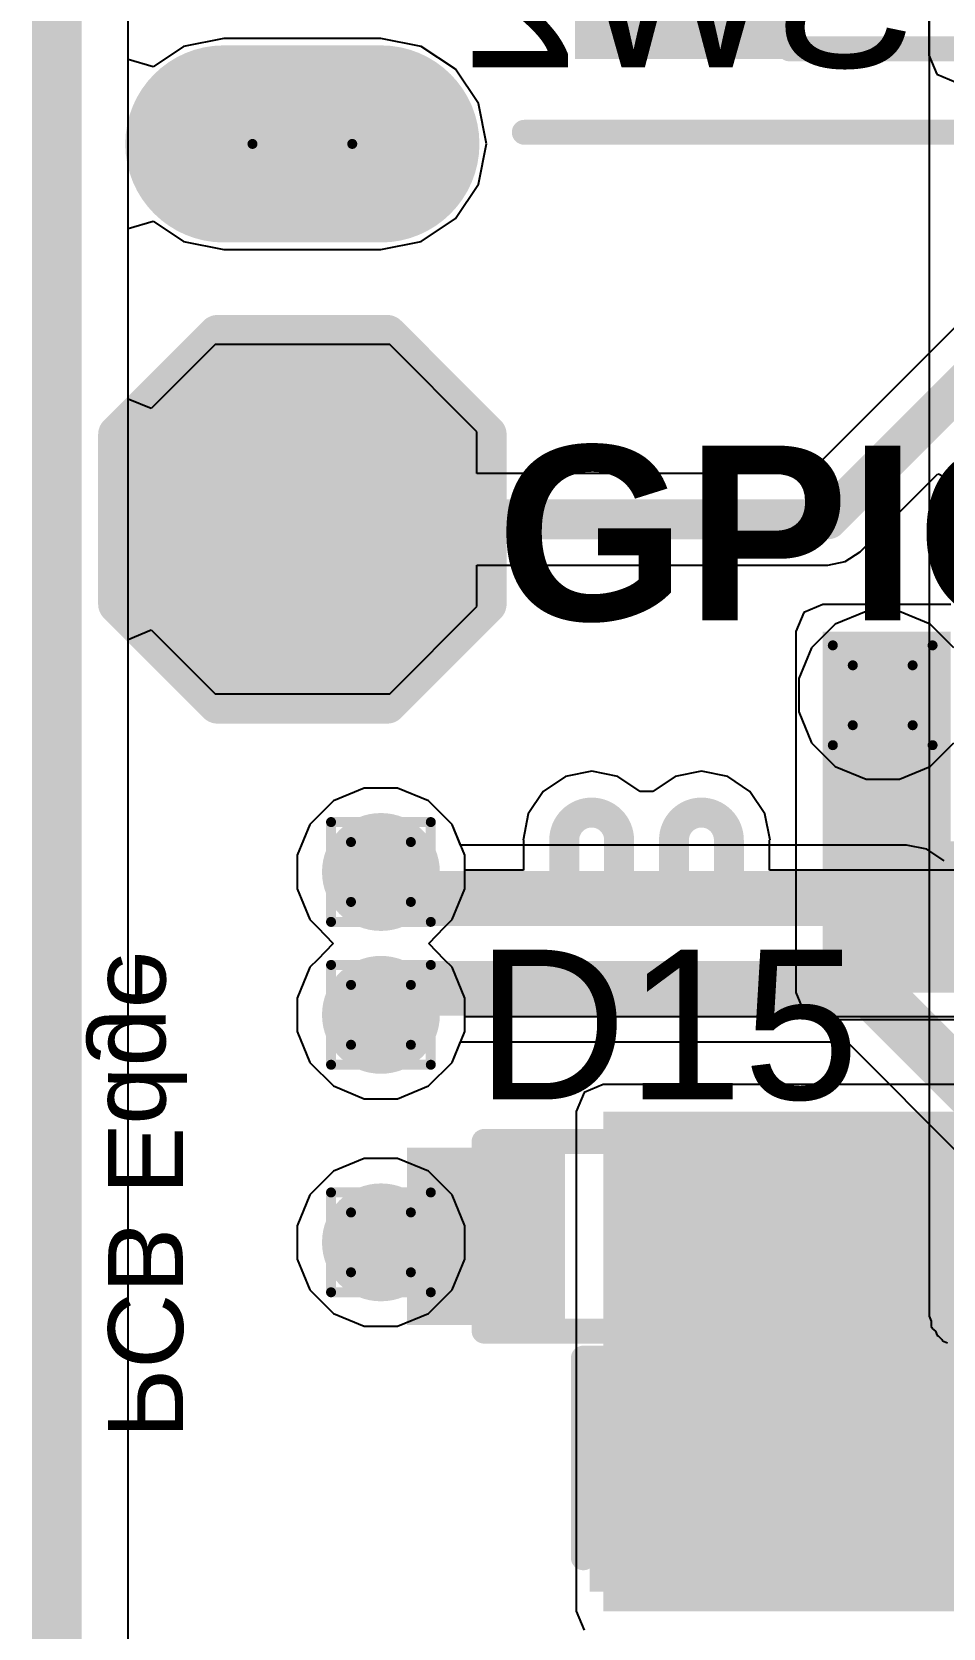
# Model space of a CAD drawing. Header units: inches. Extents: x -22 to 5433, y -13 to 5447.
# Drawn here: x -21.59 to -16.95, y 4.58 to 12.71 of the extents above; entities that cross this region are included whole.
import ezdxf

# ---------------------------------------------------------------- set-up
doc = ezdxf.new("R2010")
doc.units = ezdxf.units.IN
for name, color, linetype in [('Board_outline', 216, 'Continuous'), ('Bottom Layer', 5, 'Continuous'), ('Bottom Overlay', 54, 'Continuous'), ('Bottom Solder', 6, 'Continuous'), ('Drill Drawing', 1, 'Continuous'), ('Ground', 16, 'Continuous'), ('Multi-Layer', 9, 'Continuous'), ('Pad Holes', 156, 'Continuous'), ('Power', 76, 'Continuous'), ('Top Layer', 1, 'Continuous'), ('Top Overlay', 2, 'Continuous'), ('Top Paste', 8, 'Continuous'), ('Top Solder', 216, 'Continuous'), ('Via Holes', 16, 'Continuous')]:
    doc.layers.add(name, color=color, linetype=linetype)
doc.styles.add('Arial', font='', dxfattribs={"height": 0.2})
doc.styles.add('Arial_Bold', font='', dxfattribs={"height": 0.2})
doc.styles.get('Arial').set_extended_font_data('Arial')
doc.styles.get('Arial_Bold').set_extended_font_data('Arial', bold=True)

msp = doc.modelspace()

# ---------------------------------------------------------------- hatches: boundary and pattern name
at = {"layer": 'Bottom Layer'}
h = msp.add_hatch(color=5, dxfattribs=at)
edge = h.paths.add_edge_path()
edge.add_arc((-20.6084, 12.1371), 0.4, 90, 270)
edge.add_line((-20.6084, 11.7371), (-19.8084, 11.7371))
edge.add_arc((-19.8084, 12.1371), 0.4, 270, 450)
edge.add_line((-19.8084, 12.5371), (-20.6084, 12.5371))
h = msp.add_hatch(color=5, dxfattribs=at)
edge = h.paths.add_edge_path()
edge.add_arc((-17.2537, 9.3313), 0.3, 0, 360)
h = msp.add_hatch(color=5, dxfattribs=at)
edge = h.paths.add_edge_path()
edge.add_arc((-19.8084, 8.432), 0.3, 0, 360)
h = msp.add_hatch(color=5, dxfattribs=at)
edge = h.paths.add_edge_path()
edge.add_arc((-19.8084, 7.705), 0.3, 0, 360)
h = msp.add_hatch(color=5, dxfattribs=at)
edge = h.paths.add_edge_path()
edge.add_arc((-19.8084, 6.5471), 0.3, 0, 360)
at = {"layer": 'Bottom Solder'}
h = msp.add_hatch(color=6, dxfattribs=at)
edge = h.paths.add_edge_path()
edge.add_arc((-20.6084, 12.1371), 0.5016, 90, 270)
edge.add_line((-20.6084, 11.6355), (-19.8084, 11.6355))
edge.add_arc((-19.8084, 12.1371), 0.5016, 270, 450)
edge.add_line((-19.8084, 12.6387), (-20.6084, 12.6387))
at = {"layer": 'Ground'}
h = msp.add_hatch(color=16, dxfattribs=at)
edge = h.paths.add_edge_path()
edge.add_arc((-20.6084, 12.1371), 0.4, 90, 270)
edge.add_line((-20.6084, 11.7371), (-19.8084, 11.7371))
edge.add_arc((-19.8084, 12.1371), 0.4, 270, 450)
edge.add_line((-19.8084, 12.5371), (-20.6084, 12.5371))
h = msp.add_hatch(color=16, dxfattribs=at)
edge = h.paths.add_edge_path()
edge.add_arc((-17.2537, 9.3313), 0.3, 0, 360)
h = msp.add_hatch(color=16, dxfattribs=at)
edge = h.paths.add_edge_path()
edge.add_arc((-19.8084, 8.432), 0.3, 0, 360)
h = msp.add_hatch(color=16, dxfattribs=at)
edge = h.paths.add_edge_path()
edge.add_arc((-19.8084, 7.705), 0.3, 0, 360)
h = msp.add_hatch(color=16, dxfattribs=at)
edge = h.paths.add_edge_path()
edge.add_arc((-19.8084, 6.5471), 0.3, 0, 360)
at = {"layer": 'Multi-Layer'}
h = msp.add_hatch(color=9, dxfattribs=at)
edge = h.paths.add_edge_path()
edge.add_arc((-20.6084, 12.1371), 0.4, 90, 270)
edge.add_line((-20.6084, 11.7371), (-19.8084, 11.7371))
edge.add_arc((-19.8084, 12.1371), 0.4, 270, 450)
edge.add_line((-19.8084, 12.5371), (-20.6084, 12.5371))
at = {"layer": 'Pad Holes'}
h = msp.add_hatch(color=7, dxfattribs=at)
edge = h.paths.add_edge_path()
edge.add_arc((-20.5084, 12.1371), 0.25, 90, 270)
edge.add_line((-20.5084, 11.8871), (-19.9084, 11.8871))
edge.add_arc((-19.9084, 12.1371), 0.25, 270, 450)
edge.add_line((-19.9084, 12.3871), (-20.5084, 12.3871))
at = {"layer": 'Power'}
h = msp.add_hatch(color=76, dxfattribs=at)
edge = h.paths.add_edge_path()
edge.add_arc((-20.6084, 12.1371), 0.4, 90, 270)
edge.add_line((-20.6084, 11.7371), (-19.8084, 11.7371))
edge.add_arc((-19.8084, 12.1371), 0.4, 270, 450)
edge.add_line((-19.8084, 12.5371), (-20.6084, 12.5371))
h = msp.add_hatch(color=76, dxfattribs=at)
edge = h.paths.add_edge_path()
edge.add_arc((-17.2537, 9.3313), 0.3, 0, 360)
h = msp.add_hatch(color=76, dxfattribs=at)
edge = h.paths.add_edge_path()
edge.add_arc((-19.8084, 8.432), 0.3, 0, 360)
h = msp.add_hatch(color=76, dxfattribs=at)
edge = h.paths.add_edge_path()
edge.add_arc((-19.8084, 7.705), 0.3, 0, 360)
h = msp.add_hatch(color=76, dxfattribs=at)
edge = h.paths.add_edge_path()
edge.add_arc((-19.8084, 6.5471), 0.3, 0, 360)
at = {"layer": 'Top Layer'}
h = msp.add_hatch(color=1, dxfattribs=at)
edge = h.paths.add_edge_path()
edge.add_arc((-20.6084, 12.1371), 0.4, 90, 270)
edge.add_line((-20.6084, 11.7371), (-19.8084, 11.7371))
edge.add_arc((-19.8084, 12.1371), 0.4, 270, 450)
edge.add_line((-19.8084, 12.5371), (-20.6084, 12.5371))
for points in [[(-20.9704, 10.6079), (-20.9704, 9.8459), (-20.5894, 9.4649), (-19.8274, 9.4649), (-19.4464, 9.8459), (-19.4464, 10.6079), (-19.8274, 10.9889), (-20.5894, 10.9889)], [(-17.5585, 7.9034), (-16.907, 7.9034), (-16.907, 9.6554), (-17.5585, 9.6554)], [(-17.5585, 7.8181), (-14.7481, 7.8181), (-14.7481, 8.588), (-17.5585, 8.588)], [(-18.6761, 4.6702), (-15.7365, 4.6702), (-15.7365, 7.213), (-18.6761, 7.213)], [(-19.5733, 6.928), (-18.9733, 6.928), (-18.9733, 6.228), (-19.5733, 6.228)], [(-18.3733, 6.928), (-17.7733, 6.928), (-17.7733, 6.228), (-18.3733, 6.228)], [(-18.6761, 4.6702), (-15.9016, 4.6702), (-15.9016, 5.8563), (-18.6761, 5.8563)], [(-18.6761, 4.8403), (-18.6761, 5.8563), (-17.1521, 5.8563), (-17.1521, 4.8403)]]:
    msp.add_hatch(color=1, dxfattribs=at).paths.add_polyline_path(points)
h = msp.add_hatch(color=1, dxfattribs=at)
edge = h.paths.add_edge_path()
edge.add_arc((-17.2537, 9.3313), 0.3, 0, 360)
h = msp.add_hatch(color=1, dxfattribs=at)
edge = h.paths.add_edge_path()
edge.add_arc((-19.8084, 8.432), 0.3, 0, 360)
h = msp.add_hatch(color=1, dxfattribs=at)
edge = h.paths.add_edge_path()
edge.add_arc((-19.8084, 7.705), 0.3, 0, 360)
h = msp.add_hatch(color=1, dxfattribs=at)
edge = h.paths.add_edge_path()
edge.add_arc((-19.8084, 6.5471), 0.3, 0, 360)
at = {"layer": 'Top Overlay'}
for points in [[(-18.8195, 12.5688), (-17.7273, 12.5688), (-17.7273, 12.8736), (-18.8195, 12.8736)], [(-18.0131, 6.9338), (-17.2511, 6.9338), (-17.2511, 7.1116), (-18.0131, 7.1116)], [(-17.7337, 6.1973), (-17.2511, 6.1973), (-17.2511, 6.9593), (-17.7337, 6.9593)], [(-18.0132, 6.0449), (-17.2512, 6.0449), (-17.2512, 6.2227), (-18.0132, 6.2227)]]:
    msp.add_hatch(color=2, dxfattribs=at).paths.add_polyline_path(points)
at = {"layer": 'Top Paste'}
for points in [[(-20.9704, 10.6079), (-20.9704, 9.8459), (-20.5894, 9.4649), (-19.8274, 9.4649), (-19.4464, 9.8459), (-19.4464, 10.6079), (-19.8274, 10.9889), (-20.5894, 10.9889)], [(-19.5733, 6.928), (-18.9733, 6.928), (-18.9733, 6.228), (-19.5733, 6.228)], [(-18.3733, 6.928), (-17.7733, 6.928), (-17.7733, 6.228), (-18.3733, 6.228)], [(-18.6761, 4.8403), (-18.6761, 5.8563), (-17.1521, 5.8563), (-17.1521, 4.8403)]]:
    msp.add_hatch(color=8, dxfattribs=at).paths.add_polyline_path(points)
at = {"layer": 'Top Solder'}
h = msp.add_hatch(color=216, dxfattribs=at)
edge = h.paths.add_edge_path()
edge.add_arc((-20.6084, 12.1371), 0.5016, 90, 270)
edge.add_line((-20.6084, 11.6355), (-19.8084, 11.6355))
edge.add_arc((-19.8084, 12.1371), 0.5016, 270, 450)
edge.add_line((-19.8084, 12.6387), (-20.6084, 12.6387))
for points in [[(-21.072, 10.6587), (-21.072, 9.7951), (-20.6402, 9.3633), (-19.7766, 9.3633), (-19.3448, 9.7951), (-19.3448, 10.6587), (-19.7766, 11.0905), (-20.6402, 11.0905)], [(-19.6749, 7.0296), (-18.8717, 7.0296), (-18.8717, 6.1264), (-19.6749, 6.1264)], [(-18.4749, 7.0296), (-17.6717, 7.0296), (-17.6717, 6.1264), (-18.4749, 6.1264)], [(-18.7461, 4.7703), (-18.7461, 5.9263), (-17.0821, 5.9263), (-17.0821, 4.7703)]]:
    msp.add_hatch(color=216, dxfattribs=at).paths.add_polyline_path(points)
at = {"layer": 'Via Holes'}
h = msp.add_hatch(color=7, dxfattribs=at)
edge = h.paths.add_edge_path()
edge.add_arc((-17.2537, 9.3313), 0.15, 0, 360)
h = msp.add_hatch(color=7, dxfattribs=at)
edge = h.paths.add_edge_path()
edge.add_arc((-19.8084, 8.432), 0.15, 0, 360)
h = msp.add_hatch(color=7, dxfattribs=at)
edge = h.paths.add_edge_path()
edge.add_arc((-19.8084, 7.705), 0.15, 0, 360)
h = msp.add_hatch(color=7, dxfattribs=at)
edge = h.paths.add_edge_path()
edge.add_arc((-19.8084, 6.5471), 0.15, 0, 360)

# ---------------------------------------------------------------- linework, layer by layer
at = {"layer": 'Board_outline'}
msp.add_lwpolyline([(-21.4584, -2.0049, 0.254, 0.254, 0), (-21.4584, 32.9924, 0.254, 0.254, 0)], format="xyseb", dxfattribs=at)
msp.add_lwpolyline([(-21.4584, -2.0049, 0.254, 0.254, 0), (-21.4584, 32.9924, 0.254, 0.254, 0)], format="xyseb", dxfattribs=at)
at = {"layer": 'Bottom Layer'}
for p, q in [((-21.0958, -2.005), (-21.0958, 13.3747)), ((-17.0191, 13.1776), (-17.0191, 12.5885)), ((-17.0191, 12.5885), (-16.9788, 12.4913)), ((-16.9788, 12.4913), (-16.8816, 12.4511)), ((-17.3387, 9.7583), (-17.4956, 9.6932)), ((-17.1688, 9.7583), (-17.3387, 9.7583)), ((-17.0119, 9.6932), (-17.1688, 9.7583)), ((-17.4956, 9.6932), (-17.6157, 9.5731)), ((-16.8918, 9.5731), (-17.0119, 9.6932)), ((-17.6157, 9.5731), (-17.6807, 9.4162)), ((-17.6807, 9.4162), (-17.6807, 9.2463)), ((-17.6807, 9.2463), (-17.6157, 9.0894)), ((-17.6157, 9.0894), (-17.4956, 8.9693)), ((-17.0119, 8.9693), (-16.8918, 9.0894)), ((-17.4956, 8.9693), (-17.3387, 8.9043)), ((-17.1688, 8.9043), (-17.0119, 8.9693)), ((-19.8933, 8.859), (-20.0503, 8.794)), ((-19.7235, 8.859), (-19.8933, 8.859)), ((-19.5665, 8.794), (-19.7235, 8.859)), ((-17.3387, 8.9043), (-17.1688, 8.9043)), ((-20.0503, 8.794), (-20.1704, 8.6739)), ((-19.4464, 8.6739), (-19.5665, 8.794)), ((-20.1704, 8.6739), (-20.2354, 8.5169)), ((-19.403, 8.569), (-19.4464, 8.6739)), ((-17.133, 8.569), (-19.403, 8.569)), ((-17.0289, 8.5483), (-17.133, 8.569)), ((-16.9407, 8.4894), (-17.0289, 8.5483)), ((-20.2354, 8.5169), (-20.2354, 8.347)), ((-20.2354, 8.347), (-20.1704, 8.1901)), ((-20.1704, 8.1901), (-20.1317, 8.1514)), ((-20.1317, 8.1514), (-20.0517, 8.0685)), ((-20.0517, 8.0685), (-20.1317, 7.9855)), ((-20.1317, 7.9855), (-20.1704, 7.9469)), ((-20.1704, 7.9469), (-20.2354, 7.7899)), ((-20.2354, 7.7899), (-20.2354, 7.62)), ((-20.2354, 7.62), (-20.1704, 7.4631)), ((-19.4464, 7.4631), (-19.403, 7.568)), ((-19.403, 7.568), (-17.435, 7.568)), ((-17.435, 7.568), (-16.8432, 6.9762)), ((-20.1704, 7.4631), (-20.0503, 7.343)), ((-19.5665, 7.343), (-19.4464, 7.4631)), ((-20.0503, 7.343), (-19.8933, 7.278)), ((-19.7235, 7.278), (-19.5665, 7.343)), ((-19.8933, 7.278), (-19.7235, 7.278))]:
    msp.add_line(p, q, dxfattribs=at)
for points in [[(-19.8084, 8.432, 0.2794, 0.2794, 0), (-19.6735, 8.2971, 0.2794, 0.2794, 0)], [(-19.6735, 8.2971, 0.2794, 0.2794, 0), (-17.133, 8.2971, 0.2794, 0.2794, 0)], [(-17.133, 8.2971, 0.2794, 0.2794, 0), (-16.4616, 7.6257, 0.2794, 0.2794, 0)], [(-19.8084, 7.705, 0.2794, 0.2794, 0), (-19.6735, 7.8399, 0.2794, 0.2794, 0)], [(-19.6735, 7.8399, 0.2794, 0.2794, 0), (-17.3223, 7.8399, 0.2794, 0.2794, 0)], [(-17.3223, 7.8399, 0.2794, 0.2794, 0), (-16.6509, 7.1685, 0.2794, 0.2794, 0)]]:
    msp.add_lwpolyline(points, format="xyseb", dxfattribs=at)
for points in [[(-19.8783, 8.432, 0.1397, 0.1397, 1), (-19.7386, 8.432, 0.1397, 0.1397, 1)], [(-19.7434, 8.2971, 0.1397, 0.1397, 1), (-19.6037, 8.2971, 0.1397, 0.1397, 1)], [(-19.7434, 8.2971, 0.1397, 0.1397, 1), (-19.6037, 8.2971, 0.1397, 0.1397, 1)], [(-17.2028, 8.2971, 0.1397, 0.1397, 1), (-17.0631, 8.2971, 0.1397, 0.1397, 1)], [(-17.2028, 8.2971, 0.1397, 0.1397, 1), (-17.0631, 8.2971, 0.1397, 0.1397, 1)], [(-19.7434, 7.8399, 0.1397, 0.1397, 1), (-19.6037, 7.8399, 0.1397, 0.1397, 1)], [(-19.7434, 7.8399, 0.1397, 0.1397, 1), (-19.6037, 7.8399, 0.1397, 0.1397, 1)], [(-17.3922, 7.8399, 0.1397, 0.1397, 1), (-17.2525, 7.8399, 0.1397, 0.1397, 1)], [(-17.3922, 7.8399, 0.1397, 0.1397, 1), (-17.2525, 7.8399, 0.1397, 0.1397, 1)], [(-19.8783, 7.705, 0.1397, 0.1397, 1), (-19.7386, 7.705, 0.1397, 0.1397, 1)]]:
    msp.add_lwpolyline(points, format="xyseb", close=True, dxfattribs=at)
at = {"layer": 'Bottom Overlay'}
for points in [[(-21.4584, 3.0471, 0.127, 0.127, 0), (-21.4584, 12.2471, 0.127, 0.127, 0)], [(-19.0784, 12.1963, 0.127, 0.127, 0), (-15.3284, 12.1963, 0.127, 0.127, 0)]]:
    msp.add_lwpolyline(points, format="xyseb", dxfattribs=at)
for points in [[(-21.4902, 12.2471, 0.0635, 0.0635, 1), (-21.4267, 12.2471, 0.0635, 0.0635, 1)], [(-19.1101, 12.1963, 0.0635, 0.0635, 1), (-19.0466, 12.1963, 0.0635, 0.0635, 1)]]:
    msp.add_lwpolyline(points, format="xyseb", close=True, dxfattribs=at)
at = {"layer": 'Drill Drawing'}
for points in [[(-19.9544, 12.1371, 0.0508, 0.0508, 1), (-20.4624, 12.1371, 0.0508, 0.0508, 1)], [(-20.4751, 12.1371, 0.0254, 0.0254, 1), (-20.4497, 12.1371, 0.0254, 0.0254, 1)], [(-19.9671, 12.1371, 0.0254, 0.0254, 1), (-19.9417, 12.1371, 0.0254, 0.0254, 1)], [(-17.5204, 9.5853, 0.0254, 0.0254, 1), (-17.495, 9.5853, 0.0254, 0.0254, 1)], [(-17.5204, 9.5853, 0.0254, 0.0254, 1), (-17.495, 9.5853, 0.0254, 0.0254, 1)], [(-17.0124, 9.5853, 0.0254, 0.0254, 1), (-16.987, 9.5853, 0.0254, 0.0254, 1)], [(-17.0124, 9.5853, 0.0254, 0.0254, 1), (-16.987, 9.5853, 0.0254, 0.0254, 1)], [(-17.4188, 9.4837, 0.0254, 0.0254, 1), (-17.3934, 9.4837, 0.0254, 0.0254, 1)], [(-17.4188, 9.4837, 0.0254, 0.0254, 1), (-17.3934, 9.4837, 0.0254, 0.0254, 1)], [(-17.114, 9.4837, 0.0254, 0.0254, 1), (-17.0886, 9.4837, 0.0254, 0.0254, 1)], [(-17.114, 9.4837, 0.0254, 0.0254, 1), (-17.0886, 9.4837, 0.0254, 0.0254, 1)], [(-17.4188, 9.1789, 0.0254, 0.0254, 1), (-17.3934, 9.1789, 0.0254, 0.0254, 1)], [(-17.4188, 9.1789, 0.0254, 0.0254, 1), (-17.3934, 9.1789, 0.0254, 0.0254, 1)], [(-17.114, 9.1789, 0.0254, 0.0254, 1), (-17.0886, 9.1789, 0.0254, 0.0254, 1)], [(-17.114, 9.1789, 0.0254, 0.0254, 1), (-17.0886, 9.1789, 0.0254, 0.0254, 1)], [(-17.5204, 9.0773, 0.0254, 0.0254, 1), (-17.495, 9.0773, 0.0254, 0.0254, 1)], [(-17.5204, 9.0773, 0.0254, 0.0254, 1), (-17.495, 9.0773, 0.0254, 0.0254, 1)], [(-17.0124, 9.0773, 0.0254, 0.0254, 1), (-16.987, 9.0773, 0.0254, 0.0254, 1)], [(-17.0124, 9.0773, 0.0254, 0.0254, 1), (-16.987, 9.0773, 0.0254, 0.0254, 1)], [(-20.0751, 8.686, 0.0254, 0.0254, 1), (-20.0497, 8.686, 0.0254, 0.0254, 1)], [(-20.0751, 8.686, 0.0254, 0.0254, 1), (-20.0497, 8.686, 0.0254, 0.0254, 1)], [(-19.5671, 8.686, 0.0254, 0.0254, 1), (-19.5417, 8.686, 0.0254, 0.0254, 1)], [(-19.5671, 8.686, 0.0254, 0.0254, 1), (-19.5417, 8.686, 0.0254, 0.0254, 1)], [(-19.9735, 8.5844, 0.0254, 0.0254, 1), (-19.9481, 8.5844, 0.0254, 0.0254, 1)], [(-19.9735, 8.5844, 0.0254, 0.0254, 1), (-19.9481, 8.5844, 0.0254, 0.0254, 1)], [(-19.6687, 8.5844, 0.0254, 0.0254, 1), (-19.6433, 8.5844, 0.0254, 0.0254, 1)], [(-19.6687, 8.5844, 0.0254, 0.0254, 1), (-19.6433, 8.5844, 0.0254, 0.0254, 1)], [(-19.9735, 8.2796, 0.0254, 0.0254, 1), (-19.9481, 8.2796, 0.0254, 0.0254, 1)], [(-19.9735, 8.2796, 0.0254, 0.0254, 1), (-19.9481, 8.2796, 0.0254, 0.0254, 1)], [(-19.6687, 8.2796, 0.0254, 0.0254, 1), (-19.6433, 8.2796, 0.0254, 0.0254, 1)], [(-19.6687, 8.2796, 0.0254, 0.0254, 1), (-19.6433, 8.2796, 0.0254, 0.0254, 1)], [(-20.0751, 8.178, 0.0254, 0.0254, 1), (-20.0497, 8.178, 0.0254, 0.0254, 1)], [(-20.0751, 8.178, 0.0254, 0.0254, 1), (-20.0497, 8.178, 0.0254, 0.0254, 1)], [(-19.5671, 8.178, 0.0254, 0.0254, 1), (-19.5417, 8.178, 0.0254, 0.0254, 1)], [(-19.5671, 8.178, 0.0254, 0.0254, 1), (-19.5417, 8.178, 0.0254, 0.0254, 1)], [(-20.0751, 7.959, 0.0254, 0.0254, 1), (-20.0497, 7.959, 0.0254, 0.0254, 1)], [(-20.0751, 7.959, 0.0254, 0.0254, 1), (-20.0497, 7.959, 0.0254, 0.0254, 1)], [(-19.5671, 7.959, 0.0254, 0.0254, 1), (-19.5417, 7.959, 0.0254, 0.0254, 1)], [(-19.5671, 7.959, 0.0254, 0.0254, 1), (-19.5417, 7.959, 0.0254, 0.0254, 1)], [(-19.9735, 7.8574, 0.0254, 0.0254, 1), (-19.9481, 7.8574, 0.0254, 0.0254, 1)], [(-19.9735, 7.8574, 0.0254, 0.0254, 1), (-19.9481, 7.8574, 0.0254, 0.0254, 1)], [(-19.6687, 7.8574, 0.0254, 0.0254, 1), (-19.6433, 7.8574, 0.0254, 0.0254, 1)], [(-19.6687, 7.8574, 0.0254, 0.0254, 1), (-19.6433, 7.8574, 0.0254, 0.0254, 1)], [(-19.9735, 7.5526, 0.0254, 0.0254, 1), (-19.9481, 7.5526, 0.0254, 0.0254, 1)], [(-19.9735, 7.5526, 0.0254, 0.0254, 1), (-19.9481, 7.5526, 0.0254, 0.0254, 1)], [(-19.6687, 7.5526, 0.0254, 0.0254, 1), (-19.6433, 7.5526, 0.0254, 0.0254, 1)], [(-19.6687, 7.5526, 0.0254, 0.0254, 1), (-19.6433, 7.5526, 0.0254, 0.0254, 1)], [(-20.0751, 7.451, 0.0254, 0.0254, 1), (-20.0497, 7.451, 0.0254, 0.0254, 1)], [(-20.0751, 7.451, 0.0254, 0.0254, 1), (-20.0497, 7.451, 0.0254, 0.0254, 1)], [(-19.5671, 7.451, 0.0254, 0.0254, 1), (-19.5417, 7.451, 0.0254, 0.0254, 1)], [(-19.5671, 7.451, 0.0254, 0.0254, 1), (-19.5417, 7.451, 0.0254, 0.0254, 1)], [(-20.0751, 6.8011, 0.0254, 0.0254, 1), (-20.0497, 6.8011, 0.0254, 0.0254, 1)], [(-20.0751, 6.8011, 0.0254, 0.0254, 1), (-20.0497, 6.8011, 0.0254, 0.0254, 1)], [(-19.5671, 6.8011, 0.0254, 0.0254, 1), (-19.5417, 6.8011, 0.0254, 0.0254, 1)], [(-19.5671, 6.8011, 0.0254, 0.0254, 1), (-19.5417, 6.8011, 0.0254, 0.0254, 1)], [(-19.9735, 6.6995, 0.0254, 0.0254, 1), (-19.9481, 6.6995, 0.0254, 0.0254, 1)], [(-19.9735, 6.6995, 0.0254, 0.0254, 1), (-19.9481, 6.6995, 0.0254, 0.0254, 1)], [(-19.6687, 6.6995, 0.0254, 0.0254, 1), (-19.6433, 6.6995, 0.0254, 0.0254, 1)], [(-19.6687, 6.6995, 0.0254, 0.0254, 1), (-19.6433, 6.6995, 0.0254, 0.0254, 1)], [(-19.9735, 6.3947, 0.0254, 0.0254, 1), (-19.9481, 6.3947, 0.0254, 0.0254, 1)], [(-19.9735, 6.3947, 0.0254, 0.0254, 1), (-19.9481, 6.3947, 0.0254, 0.0254, 1)], [(-19.6687, 6.3947, 0.0254, 0.0254, 1), (-19.6433, 6.3947, 0.0254, 0.0254, 1)], [(-19.6687, 6.3947, 0.0254, 0.0254, 1), (-19.6433, 6.3947, 0.0254, 0.0254, 1)], [(-20.0751, 6.2931, 0.0254, 0.0254, 1), (-20.0497, 6.2931, 0.0254, 0.0254, 1)], [(-20.0751, 6.2931, 0.0254, 0.0254, 1), (-20.0497, 6.2931, 0.0254, 0.0254, 1)], [(-19.5671, 6.2931, 0.0254, 0.0254, 1), (-19.5417, 6.2931, 0.0254, 0.0254, 1)], [(-19.5671, 6.2931, 0.0254, 0.0254, 1), (-19.5417, 6.2931, 0.0254, 0.0254, 1)]]:
    msp.add_lwpolyline(points, format="xyseb", close=True, dxfattribs=at)
for points in [[(-17.5077, 9.5853, 0.0508, 0.0508, 0), (-16.9997, 9.5853, 0.0508, 0.0508, 0)], [(-17.5077, 9.0773, 0.0508, 0.0508, 0), (-17.5077, 9.5853, 0.0508, 0.0508, 0)], [(-16.9997, 9.0773, 0.0508, 0.0508, 0), (-16.9997, 9.5853, 0.0508, 0.0508, 0)], [(-17.4061, 9.4837, 0.0508, 0.0508, 0), (-17.1013, 9.4837, 0.0508, 0.0508, 0)], [(-17.4061, 9.1789, 0.0508, 0.0508, 0), (-17.4061, 9.4837, 0.0508, 0.0508, 0)], [(-17.1013, 9.1789, 0.0508, 0.0508, 0), (-17.1013, 9.4837, 0.0508, 0.0508, 0)], [(-17.4061, 9.1789, 0.0508, 0.0508, 0), (-17.1013, 9.1789, 0.0508, 0.0508, 0)], [(-17.5077, 9.0773, 0.0508, 0.0508, 0), (-16.9997, 9.0773, 0.0508, 0.0508, 0)], [(-20.0624, 8.686, 0.0508, 0.0508, 0), (-19.5544, 8.686, 0.0508, 0.0508, 0)], [(-20.0624, 8.178, 0.0508, 0.0508, 0), (-20.0624, 8.686, 0.0508, 0.0508, 0)], [(-19.5544, 8.178, 0.0508, 0.0508, 0), (-19.5544, 8.686, 0.0508, 0.0508, 0)], [(-19.9608, 8.5844, 0.0508, 0.0508, 0), (-19.656, 8.5844, 0.0508, 0.0508, 0)], [(-19.9608, 8.2796, 0.0508, 0.0508, 0), (-19.9608, 8.5844, 0.0508, 0.0508, 0)], [(-19.656, 8.2796, 0.0508, 0.0508, 0), (-19.656, 8.5844, 0.0508, 0.0508, 0)], [(-19.9608, 8.2796, 0.0508, 0.0508, 0), (-19.656, 8.2796, 0.0508, 0.0508, 0)], [(-20.0624, 8.178, 0.0508, 0.0508, 0), (-19.5544, 8.178, 0.0508, 0.0508, 0)], [(-20.0624, 7.959, 0.0508, 0.0508, 0), (-19.5544, 7.959, 0.0508, 0.0508, 0)], [(-20.0624, 7.451, 0.0508, 0.0508, 0), (-20.0624, 7.959, 0.0508, 0.0508, 0)], [(-19.5544, 7.451, 0.0508, 0.0508, 0), (-19.5544, 7.959, 0.0508, 0.0508, 0)], [(-19.9608, 7.8574, 0.0508, 0.0508, 0), (-19.656, 7.8574, 0.0508, 0.0508, 0)], [(-19.9608, 7.5526, 0.0508, 0.0508, 0), (-19.9608, 7.8574, 0.0508, 0.0508, 0)], [(-19.656, 7.5526, 0.0508, 0.0508, 0), (-19.656, 7.8574, 0.0508, 0.0508, 0)], [(-19.9608, 7.5526, 0.0508, 0.0508, 0), (-19.656, 7.5526, 0.0508, 0.0508, 0)], [(-20.0624, 7.451, 0.0508, 0.0508, 0), (-19.5544, 7.451, 0.0508, 0.0508, 0)], [(-20.0624, 6.8011, 0.0508, 0.0508, 0), (-19.5544, 6.8011, 0.0508, 0.0508, 0)], [(-20.0624, 6.2931, 0.0508, 0.0508, 0), (-20.0624, 6.8011, 0.0508, 0.0508, 0)], [(-19.5544, 6.2931, 0.0508, 0.0508, 0), (-19.5544, 6.8011, 0.0508, 0.0508, 0)], [(-19.9608, 6.6995, 0.0508, 0.0508, 0), (-19.656, 6.6995, 0.0508, 0.0508, 0)], [(-19.9608, 6.3947, 0.0508, 0.0508, 0), (-19.9608, 6.6995, 0.0508, 0.0508, 0)], [(-19.656, 6.3947, 0.0508, 0.0508, 0), (-19.656, 6.6995, 0.0508, 0.0508, 0)], [(-19.9608, 6.3947, 0.0508, 0.0508, 0), (-19.656, 6.3947, 0.0508, 0.0508, 0)], [(-20.0624, 6.2931, 0.0508, 0.0508, 0), (-19.5544, 6.2931, 0.0508, 0.0508, 0)]]:
    msp.add_lwpolyline(points, format="xyseb", dxfattribs=at)
at = {"layer": 'Ground'}
for p, q in [((-21.0958, -2.005), (-21.0958, 14.8642)), ((-17.3387, 9.7583), (-17.4956, 9.6932)), ((-17.1688, 9.7583), (-17.3387, 9.7583)), ((-17.0119, 9.6932), (-17.1688, 9.7583)), ((-17.4956, 9.6932), (-17.6157, 9.5731)), ((-16.8918, 9.5731), (-17.0119, 9.6932)), ((-17.6157, 9.5731), (-17.6807, 9.4162)), ((-17.6807, 9.4162), (-17.6807, 9.2463)), ((-17.6807, 9.2463), (-17.6157, 9.0894)), ((-17.6157, 9.0894), (-17.4956, 8.9693)), ((-17.0119, 8.9693), (-16.8918, 9.0894)), ((-18.7354, 8.9443), (-18.8692, 8.9177)), ((-18.6016, 8.9177), (-18.7354, 8.9443)), ((-18.1766, 8.9443), (-18.3104, 8.9177)), ((-18.0428, 8.9177), (-18.1766, 8.9443)), ((-17.4956, 8.9693), (-17.3387, 8.9043)), ((-17.1688, 8.9043), (-17.0119, 8.9693)), ((-19.8933, 8.859), (-20.0503, 8.794)), ((-19.7235, 8.859), (-19.8933, 8.859)), ((-19.5665, 8.794), (-19.7235, 8.859)), ((-18.8692, 8.9177), (-18.9826, 8.8419)), ((-18.4882, 8.8419), (-18.6016, 8.9177)), ((-18.3104, 8.9177), (-18.4238, 8.8419)), ((-17.9294, 8.8419), (-18.0428, 8.9177)), ((-17.3387, 8.9043), (-17.1688, 8.9043)), ((-20.0503, 8.794), (-20.1704, 8.6739)), ((-19.4464, 8.6739), (-19.5665, 8.794)), ((-18.9826, 8.8419), (-19.0584, 8.7285)), ((-18.4238, 8.8419), (-18.4882, 8.8419)), ((-17.8536, 8.7285), (-17.9294, 8.8419)), ((-19.0584, 8.7285), (-19.085, 8.5947)), ((-17.827, 8.5947), (-17.8536, 8.7285)), ((-20.1704, 8.6739), (-20.2354, 8.5169)), ((-19.3814, 8.5169), (-19.4464, 8.6739)), ((-19.085, 8.5947), (-19.0823, 8.5947)), ((-19.0823, 8.5947), (-19.0823, 8.4408)), ((-17.8297, 8.4408), (-17.8297, 8.5947)), ((-17.8297, 8.5947), (-17.827, 8.5947)), ((-20.2354, 8.5169), (-20.2354, 8.347)), ((-19.3814, 8.4408), (-19.3814, 8.5169)), ((-19.0823, 8.4408), (-19.3814, 8.4408)), ((-15.7165, 8.4408), (-17.8297, 8.4408)), ((-20.2354, 8.347), (-20.1704, 8.1901)), ((-20.1704, 8.1901), (-20.1317, 8.1514)), ((-20.1317, 8.1514), (-20.0517, 8.0685)), ((-20.0517, 8.0685), (-20.1317, 7.9855)), ((-20.1317, 7.9855), (-20.1704, 7.9469)), ((-20.1704, 7.9469), (-20.2354, 7.7899)), ((-20.2354, 7.7899), (-20.2354, 7.62)), ((-19.3814, 7.62), (-19.3814, 7.6962)), ((-19.3814, 7.6962), (-15.9391, 7.6962)), ((-20.2354, 7.62), (-20.1704, 7.4631)), ((-19.4464, 7.4631), (-19.3814, 7.62)), ((-20.1704, 7.4631), (-20.0503, 7.343)), ((-19.5665, 7.343), (-19.4464, 7.4631)), ((-20.0503, 7.343), (-19.8933, 7.278)), ((-19.7235, 7.278), (-19.5665, 7.343)), ((-19.8933, 7.278), (-19.7235, 7.278))]:
    msp.add_line(p, q, dxfattribs=at)
for points in [[(-18.8751, 8.5947, 0.1524, 0.1524, -1), (-18.5957, 8.5947, 0.1524, 0.1524, 0)], [(-18.3163, 8.5947, 0.1524, 0.1524, -1), (-18.0369, 8.5947, 0.1524, 0.1524, 0)], [(-18.8751, 8.386, 0.1524, 0.1524, 0), (-18.8751, 8.5947, 0.1524, 0.1524, 0)], [(-18.5957, 8.3733, 0.1524, 0.1524, 0), (-18.5957, 8.5947, 0.1524, 0.1524, 0)], [(-18.3163, 8.3733, 0.1524, 0.1524, 0), (-18.3163, 8.5947, 0.1524, 0.1524, 0)], [(-18.0369, 8.386, 0.1524, 0.1524, 0), (-18.0369, 8.5947, 0.1524, 0.1524, 0)], [(-19.8084, 8.432, 0.1524, 0.1524, 0), (-19.61, 8.2336, 0.1524, 0.1524, 0)], [(-18.8751, 8.386, 0.1524, 0.1524, -0.414214), (-19.0275, 8.2336, 0.1524, 0.1524, 0)], [(-18.3163, 8.3733, 0.1524, 0.1524, -1), (-18.5957, 8.3733, 0.1524, 0.1524, 0)], [(-17.8845, 8.2336, 0.1524, 0.1524, -0.414214), (-18.0369, 8.386, 0.1524, 0.1524, 0)], [(-19.61, 8.2336, 0.1524, 0.1524, 0), (-19.1037, 8.2336, 0.1524, 0.1524, 0)], [(-19.1037, 8.2336, 0.1524, 0.1524, 0), (-19.0275, 8.2336, 0.1524, 0.1524, 0)], [(-17.8845, 8.2336, 0.1524, 0.1524, 0), (-17.4031, 8.2336, 0.1524, 0.1524, 0)], [(-17.4031, 8.2336, 0.1524, 0.1524, 0), (-15.7165, 8.2336, 0.1524, 0.1524, 0)], [(-19.8084, 7.705, 0.1524, 0.1524, 0), (-19.61, 7.9034, 0.1524, 0.1524, 0)], [(-19.61, 7.9034, 0.1524, 0.1524, 0), (-15.8533, 7.9034, 0.1524, 0.1524, 0)]]:
    msp.add_lwpolyline(points, format="xyseb", dxfattribs=at)
for points in [[(-18.9132, 8.5947, 0.0762, 0.0762, 1), (-18.837, 8.5947, 0.0762, 0.0762, 1)], [(-18.9132, 8.5947, 0.0762, 0.0762, 1), (-18.837, 8.5947, 0.0762, 0.0762, 1)], [(-18.6338, 8.5947, 0.0762, 0.0762, 1), (-18.5576, 8.5947, 0.0762, 0.0762, 1)], [(-18.6338, 8.5947, 0.0762, 0.0762, 1), (-18.5576, 8.5947, 0.0762, 0.0762, 1)], [(-18.3544, 8.5947, 0.0762, 0.0762, 1), (-18.2782, 8.5947, 0.0762, 0.0762, 1)], [(-18.3544, 8.5947, 0.0762, 0.0762, 1), (-18.2782, 8.5947, 0.0762, 0.0762, 1)], [(-18.075, 8.5947, 0.0762, 0.0762, 1), (-17.9988, 8.5947, 0.0762, 0.0762, 1)], [(-18.075, 8.5947, 0.0762, 0.0762, 1), (-17.9988, 8.5947, 0.0762, 0.0762, 1)], [(-19.8465, 8.432, 0.0762, 0.0762, 1), (-19.7703, 8.432, 0.0762, 0.0762, 1)], [(-18.9132, 8.386, 0.0762, 0.0762, 1), (-18.837, 8.386, 0.0762, 0.0762, 1)], [(-18.9132, 8.386, 0.0762, 0.0762, 1), (-18.837, 8.386, 0.0762, 0.0762, 1)], [(-18.6338, 8.3733, 0.0762, 0.0762, 1), (-18.5576, 8.3733, 0.0762, 0.0762, 1)], [(-18.6338, 8.3733, 0.0762, 0.0762, 1), (-18.5576, 8.3733, 0.0762, 0.0762, 1)], [(-18.3544, 8.3733, 0.0762, 0.0762, 1), (-18.2782, 8.3733, 0.0762, 0.0762, 1)], [(-18.3544, 8.3733, 0.0762, 0.0762, 1), (-18.2782, 8.3733, 0.0762, 0.0762, 1)], [(-18.075, 8.386, 0.0762, 0.0762, 1), (-17.9988, 8.386, 0.0762, 0.0762, 1)], [(-18.075, 8.386, 0.0762, 0.0762, 1), (-17.9988, 8.386, 0.0762, 0.0762, 1)], [(-19.6481, 8.2336, 0.0762, 0.0762, 1), (-19.5719, 8.2336, 0.0762, 0.0762, 1)], [(-19.6481, 8.2336, 0.0762, 0.0762, 1), (-19.5719, 8.2336, 0.0762, 0.0762, 1)], [(-19.1418, 8.2336, 0.0762, 0.0762, 1), (-19.0656, 8.2336, 0.0762, 0.0762, 1)], [(-19.1418, 8.2336, 0.0762, 0.0762, 1), (-19.0656, 8.2336, 0.0762, 0.0762, 1)], [(-19.0656, 8.2336, 0.0762, 0.0762, 1), (-18.9894, 8.2336, 0.0762, 0.0762, 1)], [(-19.0656, 8.2336, 0.0762, 0.0762, 1), (-18.9894, 8.2336, 0.0762, 0.0762, 1)], [(-17.9226, 8.2336, 0.0762, 0.0762, 1), (-17.8464, 8.2336, 0.0762, 0.0762, 1)], [(-17.9226, 8.2336, 0.0762, 0.0762, 1), (-17.8464, 8.2336, 0.0762, 0.0762, 1)], [(-17.4412, 8.2336, 0.0762, 0.0762, 1), (-17.365, 8.2336, 0.0762, 0.0762, 1)], [(-17.4412, 8.2336, 0.0762, 0.0762, 1), (-17.365, 8.2336, 0.0762, 0.0762, 1)], [(-19.6481, 7.9034, 0.0762, 0.0762, 1), (-19.5719, 7.9034, 0.0762, 0.0762, 1)], [(-19.6481, 7.9034, 0.0762, 0.0762, 1), (-19.5719, 7.9034, 0.0762, 0.0762, 1)], [(-19.8465, 7.705, 0.0762, 0.0762, 1), (-19.7703, 7.705, 0.0762, 0.0762, 1)]]:
    msp.add_lwpolyline(points, format="xyseb", close=True, dxfattribs=at)
at = {"layer": 'Power'}
for p, q in [((-21.0958, 12.5673), (-21.0958, 14.8642)), ((-17.017, 13.1723), (-17.017, 6.1708)), ((-20.6084, 12.6744), (-20.814, 12.6335)), ((-19.8084, 12.6744), (-20.6084, 12.6744)), ((-19.6028, 12.6335), (-19.8084, 12.6744)), ((-20.814, 12.6335), (-20.9688, 12.5301)), ((-19.4285, 12.517), (-19.6028, 12.6335)), ((-20.9688, 12.5301), (-21.0958, 12.5673)), ((-19.312, 12.3427), (-19.4285, 12.517)), ((-19.2711, 12.1371), (-19.312, 12.3427)), ((-19.312, 11.9315), (-19.2711, 12.1371)), ((-19.4285, 11.7571), (-19.312, 11.9315)), ((-21.0958, 11.7068), (-20.9688, 11.7441)), ((-21.0958, 3.5873), (-21.0958, 11.7068)), ((-20.9688, 11.7441), (-20.814, 11.6407)), ((-19.6028, 11.6407), (-19.4285, 11.7571)), ((-20.814, 11.6407), (-20.6084, 11.5998)), ((-19.8084, 11.5998), (-19.6028, 11.6407)), ((-20.6084, 11.5998), (-19.8084, 11.5998)), ((-19.8933, 8.859), (-20.0503, 8.794)), ((-19.7235, 8.859), (-19.8933, 8.859)), ((-19.5665, 8.794), (-19.7235, 8.859)), ((-20.0503, 8.794), (-20.1704, 8.6739)), ((-19.4464, 8.6739), (-19.5665, 8.794)), ((-20.1704, 8.6739), (-20.2354, 8.5169)), ((-19.3814, 8.5169), (-19.4464, 8.6739)), ((-20.2354, 8.5169), (-20.2354, 8.347)), ((-19.3814, 8.347), (-19.3814, 8.5169)), ((-20.2354, 8.347), (-20.1704, 8.1901)), ((-19.4464, 8.1901), (-19.3814, 8.347)), ((-20.1704, 8.1901), (-20.1317, 8.1514)), ((-20.1317, 8.1514), (-20.0517, 8.0685)), ((-19.5651, 8.0685), (-19.4851, 8.1514)), ((-19.4851, 8.1514), (-19.4464, 8.1901)), ((-20.0517, 8.0685), (-20.1317, 7.9855)), ((-19.4851, 7.9855), (-19.5651, 8.0685)), ((-20.1317, 7.9855), (-20.1704, 7.9469)), ((-19.4464, 7.9469), (-19.4851, 7.9855)), ((-20.1704, 7.9469), (-20.2354, 7.7899)), ((-19.3814, 7.7899), (-19.4464, 7.9469)), ((-20.2354, 7.7899), (-20.2354, 7.62)), ((-19.3814, 7.62), (-19.3814, 7.7899)), ((-20.2354, 7.62), (-20.1704, 7.4631)), ((-19.4464, 7.4631), (-19.3814, 7.62)), ((-20.1704, 7.4631), (-20.0503, 7.343)), ((-19.5665, 7.343), (-19.4464, 7.4631)), ((-20.0503, 7.343), (-19.8933, 7.278)), ((-19.7235, 7.278), (-19.5665, 7.343)), ((-19.8933, 7.278), (-19.7235, 7.278)), ((-20.0503, 6.9091), (-20.1704, 6.789)), ((-19.8933, 6.9741), (-20.0503, 6.9091)), ((-19.7235, 6.9741), (-19.8933, 6.9741)), ((-19.5665, 6.9091), (-19.7235, 6.9741)), ((-19.4464, 6.789), (-19.5665, 6.9091)), ((-20.1704, 6.789), (-20.2354, 6.632)), ((-19.3814, 6.632), (-19.4464, 6.789)), ((-20.2354, 6.632), (-20.2354, 6.4621)), ((-19.3814, 6.4621), (-19.3814, 6.632)), ((-20.2354, 6.4621), (-20.1704, 6.3052)), ((-19.4464, 6.3052), (-19.3814, 6.4621)), ((-20.1704, 6.3052), (-20.0503, 6.1851)), ((-19.5665, 6.1851), (-19.4464, 6.3052)), ((-20.0503, 6.1851), (-19.8933, 6.1201)), ((-19.7235, 6.1201), (-19.5665, 6.1851)), ((-19.8933, 6.1201), (-19.7235, 6.1201)), ((-17.017, 6.1708), (-17.0065, 6.1455)), ((-17.0065, 6.1455), (-17.0065, 6.1182)), ((-17.0065, 6.1182), (-17.0029, 6.1145)), ((-17.0029, 6.1145), (-17.0025, 6.1093)), ((-17.0025, 6.1093), (-17.0025, 6.1093)), ((-17.0025, 6.1093), (-16.9854, 6.0945)), ((-16.9854, 6.0945), (-16.9767, 6.0736)), ((-16.9767, 6.0736), (-16.9708, 6.0711)), ((-16.9708, 6.0711), (-16.9518, 6.0522)), ((-16.9518, 6.0522), (-16.9518, 6.0522)), ((-16.9518, 6.0522), (-16.9494, 6.0462)), ((-16.9494, 6.0462), (-16.9241, 6.0358))]:
    msp.add_line(p, q, dxfattribs=at)
at = {"layer": 'Top Layer'}
for p, q in [((-21.0958, 10.8388), (-21.0958, 14.8642)), ((-16.5733, 11.5163), (-17.6297, 10.4599)), ((-20.6529, 11.1159), (-20.9785, 10.7902)), ((-19.7639, 11.1159), (-20.6529, 11.1159)), ((-19.3194, 10.6714), (-19.7639, 11.1159)), ((-20.9785, 10.7902), (-21.0958, 10.8388)), ((-19.3194, 10.4599), (-19.3194, 10.6714)), ((-17.6297, 10.4599), (-19.3194, 10.4599)), ((-17.3683, 10.062), (-16.9722, 10.4582)), ((-16.9722, 10.4582), (-16.9667, 10.457)), ((-16.9667, 10.457), (-16.8549, 10.3959)), ((-19.3194, 9.7824), (-19.3194, 9.9938)), ((-19.3194, 9.9938), (-17.5331, 9.9938)), ((-17.5331, 9.9938), (-17.444, 10.0115)), ((-17.444, 10.0115), (-17.3683, 10.062)), ((-19.7639, 9.3379), (-19.3194, 9.7824)), ((-17.6557, 9.7526), (-17.696, 9.6554)), ((-17.5585, 9.7928), (-17.6557, 9.7526)), ((-16.907, 9.7928), (-17.5585, 9.7928)), ((-21.0958, 9.6149), (-20.9785, 9.6635)), ((-21.0958, -2.005), (-21.0958, 9.6149)), ((-20.9785, 9.6635), (-20.6529, 9.3379)), ((-17.696, 9.6554), (-17.696, 8.588)), ((-20.6529, 9.3379), (-19.7639, 9.3379)), ((-19.8933, 8.859), (-20.0503, 8.794)), ((-19.7235, 8.859), (-19.8933, 8.859)), ((-19.5665, 8.794), (-19.7235, 8.859)), ((-20.0503, 8.794), (-20.1704, 8.6739)), ((-19.4464, 8.6739), (-19.5665, 8.794)), ((-20.1704, 8.6739), (-20.2354, 8.5169)), ((-19.3814, 8.5169), (-19.4464, 8.6739)), ((-17.696, 8.588), (-17.696, 7.8181)), ((-20.2354, 8.5169), (-20.2354, 8.347)), ((-19.3814, 8.347), (-19.3814, 8.5169)), ((-20.2354, 8.347), (-20.1704, 8.1901)), ((-19.4464, 8.1901), (-19.3814, 8.347)), ((-20.1704, 8.1901), (-20.1317, 8.1514)), ((-20.1317, 8.1514), (-20.0517, 8.0685)), ((-19.5651, 8.0685), (-19.4851, 8.1514)), ((-19.4851, 8.1514), (-19.4464, 8.1901)), ((-20.0517, 8.0685), (-20.1317, 7.9855)), ((-19.4851, 7.9855), (-19.5651, 8.0685)), ((-20.1317, 7.9855), (-20.1704, 7.9469)), ((-19.4464, 7.9469), (-19.4851, 7.9855)), ((-20.1704, 7.9469), (-20.2354, 7.7899)), ((-19.3814, 7.7899), (-19.4464, 7.9469)), ((-17.696, 7.8181), (-17.6557, 7.7209)), ((-20.2354, 7.7899), (-20.2354, 7.62)), ((-19.3814, 7.62), (-19.3814, 7.7899)), ((-17.6557, 7.7209), (-17.5585, 7.6806)), ((-17.5585, 7.6806), (-15.3363, 7.6806)), ((-20.2354, 7.62), (-20.1704, 7.4631)), ((-19.4464, 7.4631), (-19.3814, 7.62)), ((-20.1704, 7.4631), (-20.0503, 7.343)), ((-19.5665, 7.343), (-19.4464, 7.4631)), ((-20.0503, 7.343), (-19.8933, 7.278)), ((-19.7235, 7.278), (-19.5665, 7.343)), ((-18.6761, 7.3504), (-18.7733, 7.3102)), ((-15.7365, 7.3504), (-18.6761, 7.3504)), ((-19.8933, 7.278), (-19.7235, 7.278)), ((-18.7733, 7.3102), (-18.8136, 7.213)), ((-18.8136, 7.213), (-18.8136, 5.8563)), ((-18.8136, 5.8563), (-18.8136, 4.6702)), ((-18.8136, 4.6702), (-18.7733, 4.573))]:
    msp.add_line(p, q, dxfattribs=at)
for points in [[(-17.5331, 10.2269, 0.2032, 0.2032, 0), (-16.3402, 11.4198, 0.2032, 0.2032, 0)], [(-20.2084, 10.2269, 0.2032, 0.2032, 0), (-17.5331, 10.2269, 0.2032, 0.2032, 0)]]:
    msp.add_lwpolyline(points, format="xyseb", dxfattribs=at)
for points in [[(-20.2592, 10.2269, 0.1016, 0.1016, 1), (-20.1576, 10.2269, 0.1016, 0.1016, 1)], [(-17.5839, 10.2269, 0.1016, 0.1016, 1), (-17.4823, 10.2269, 0.1016, 0.1016, 1)], [(-17.5839, 10.2269, 0.1016, 0.1016, 1), (-17.4823, 10.2269, 0.1016, 0.1016, 1)]]:
    msp.add_lwpolyline(points, format="xyseb", close=True, dxfattribs=at)
at = {"layer": 'Top Overlay'}
for points in [[(-17.7276, 12.6208, 0.127, 0.127, 0), (-15.8734, 12.6208, 0.127, 0.127, 0)], [(-21.1482, 10.6587, 0.2, 0.2, 0), (-20.6402, 11.1667, 0.2, 0.2, 0)], [(-20.6402, 11.1667, 0.2, 0.2, 0), (-19.7766, 11.1667, 0.2, 0.2, 0)], [(-19.7766, 11.1667, 0.2, 0.2, 0), (-19.2686, 10.6587, 0.2, 0.2, 0)], [(-21.1482, 9.7951, 0.2, 0.2, 0), (-21.1482, 10.6587, 0.2, 0.2, 0)], [(-19.2686, 9.7951, 0.2, 0.2, 0), (-19.2686, 10.6587, 0.2, 0.2, 0)], [(-21.1482, 9.7951, 0.2, 0.2, 0), (-20.6402, 9.2871, 0.2, 0.2, 0)], [(-19.7766, 9.2871, 0.2, 0.2, 0), (-19.2686, 9.7951, 0.2, 0.2, 0)], [(-20.6402, 9.2871, 0.2, 0.2, 0), (-19.7766, 9.2871, 0.2, 0.2, 0)], [(-19.2829, 7.0606, 0.127, 0.127, 0), (-18.0129, 7.0606, 0.127, 0.127, 0)], [(-19.2829, 7.0098, 0.127, 0.127, 0), (-19.2829, 7.0598, 0.127, 0.127, 0)], [(-19.2829, 6.0962, 0.127, 0.127, 0), (-19.2829, 6.1462, 0.127, 0.127, 0)], [(-19.2829, 6.0954, 0.127, 0.127, 0), (-18.0129, 6.0954, 0.127, 0.127, 0)], [(-18.7777, 5.9579, 0.127, 0.127, 0), (-17.0505, 5.9579, 0.127, 0.127, 0)], [(-18.7777, 4.9419, 0.127, 0.127, 0), (-18.7777, 5.9579, 0.127, 0.127, 0)], [(-17.0505, 4.9419, 0.127, 0.127, 0), (-17.0505, 5.9579, 0.127, 0.127, 0)]]:
    msp.add_lwpolyline(points, format="xyseb", dxfattribs=at)
for points in [[(-17.7593, 12.6208, 0.0635, 0.0635, 1), (-17.6958, 12.6208, 0.0635, 0.0635, 1)], [(-20.6902, 11.1667, 0.1, 0.1, 1), (-20.5902, 11.1667, 0.1, 0.1, 1)], [(-20.6902, 11.1667, 0.1, 0.1, 1), (-20.5902, 11.1667, 0.1, 0.1, 1)], [(-19.8266, 11.1667, 0.1, 0.1, 1), (-19.7266, 11.1667, 0.1, 0.1, 1)], [(-19.8266, 11.1667, 0.1, 0.1, 1), (-19.7266, 11.1667, 0.1, 0.1, 1)], [(-21.1982, 10.6587, 0.1, 0.1, 1), (-21.0982, 10.6587, 0.1, 0.1, 1)], [(-21.1982, 10.6587, 0.1, 0.1, 1), (-21.0982, 10.6587, 0.1, 0.1, 1)], [(-19.3186, 10.6587, 0.1, 0.1, 1), (-19.2186, 10.6587, 0.1, 0.1, 1)], [(-19.3186, 10.6587, 0.1, 0.1, 1), (-19.2186, 10.6587, 0.1, 0.1, 1)], [(-21.1982, 9.7951, 0.1, 0.1, 1), (-21.0982, 9.7951, 0.1, 0.1, 1)], [(-21.1982, 9.7951, 0.1, 0.1, 1), (-21.0982, 9.7951, 0.1, 0.1, 1)], [(-19.3186, 9.7951, 0.1, 0.1, 1), (-19.2186, 9.7951, 0.1, 0.1, 1)], [(-19.3186, 9.7951, 0.1, 0.1, 1), (-19.2186, 9.7951, 0.1, 0.1, 1)], [(-20.6902, 9.2871, 0.1, 0.1, 1), (-20.5902, 9.2871, 0.1, 0.1, 1)], [(-20.6902, 9.2871, 0.1, 0.1, 1), (-20.5902, 9.2871, 0.1, 0.1, 1)], [(-19.8266, 9.2871, 0.1, 0.1, 1), (-19.7266, 9.2871, 0.1, 0.1, 1)], [(-19.8266, 9.2871, 0.1, 0.1, 1), (-19.7266, 9.2871, 0.1, 0.1, 1)], [(-19.3147, 7.0606, 0.0635, 0.0635, 1), (-19.2512, 7.0606, 0.0635, 0.0635, 1)], [(-19.3147, 7.0598, 0.0635, 0.0635, 1), (-19.2512, 7.0598, 0.0635, 0.0635, 1)], [(-19.3147, 7.0098, 0.0635, 0.0635, 1), (-19.2512, 7.0098, 0.0635, 0.0635, 1)], [(-18.0447, 7.0606, 0.0635, 0.0635, 1), (-17.9812, 7.0606, 0.0635, 0.0635, 1)], [(-19.3147, 6.1462, 0.0635, 0.0635, 1), (-19.2512, 6.1462, 0.0635, 0.0635, 1)], [(-19.3147, 6.0962, 0.0635, 0.0635, 1), (-19.2512, 6.0962, 0.0635, 0.0635, 1)], [(-19.3147, 6.0954, 0.0635, 0.0635, 1), (-19.2512, 6.0954, 0.0635, 0.0635, 1)], [(-18.0447, 6.0954, 0.0635, 0.0635, 1), (-17.9812, 6.0954, 0.0635, 0.0635, 1)], [(-18.8095, 5.9579, 0.0635, 0.0635, 1), (-18.746, 5.9579, 0.0635, 0.0635, 1)], [(-18.8095, 5.9579, 0.0635, 0.0635, 1), (-18.746, 5.9579, 0.0635, 0.0635, 1)], [(-17.0823, 5.9579, 0.0635, 0.0635, 1), (-17.0188, 5.9579, 0.0635, 0.0635, 1)], [(-17.0823, 5.9579, 0.0635, 0.0635, 1), (-17.0188, 5.9579, 0.0635, 0.0635, 1)], [(-18.8095, 4.9419, 0.0635, 0.0635, 1), (-18.746, 4.9419, 0.0635, 0.0635, 1)], [(-17.0823, 4.9419, 0.0635, 0.0635, 1), (-17.0188, 4.9419, 0.0635, 0.0635, 1)]]:
    msp.add_lwpolyline(points, format="xyseb", close=True, dxfattribs=at)

# ---------------------------------------------------------------- texts
at = {"layer": 'Bottom Overlay', "style": 'Arial', "text_generation_flag": 2}
for s, height, rotation, p in [('SW2', 0.762, 360, (-17.0879, 12.5265)), ('PCB Edge', 0.381, 270, (-21.1973, 5.5487))]:
    msp.add_text(s, height=height, rotation=rotation, dxfattribs=at).set_placement(p)
at = {"layer": 'Top Overlay', "style": 'Arial_Bold'}
msp.add_text('GPIO22', height=0.889, rotation=360, dxfattribs=at).set_placement((-19.2206, 9.7127))
at = {"layer": 'Top Overlay', "style": 'Arial'}
msp.add_text('D15', height=0.762, dxfattribs=at).set_placement((-19.3255, 7.2748))

doc.saveas('drawing.dxf')
